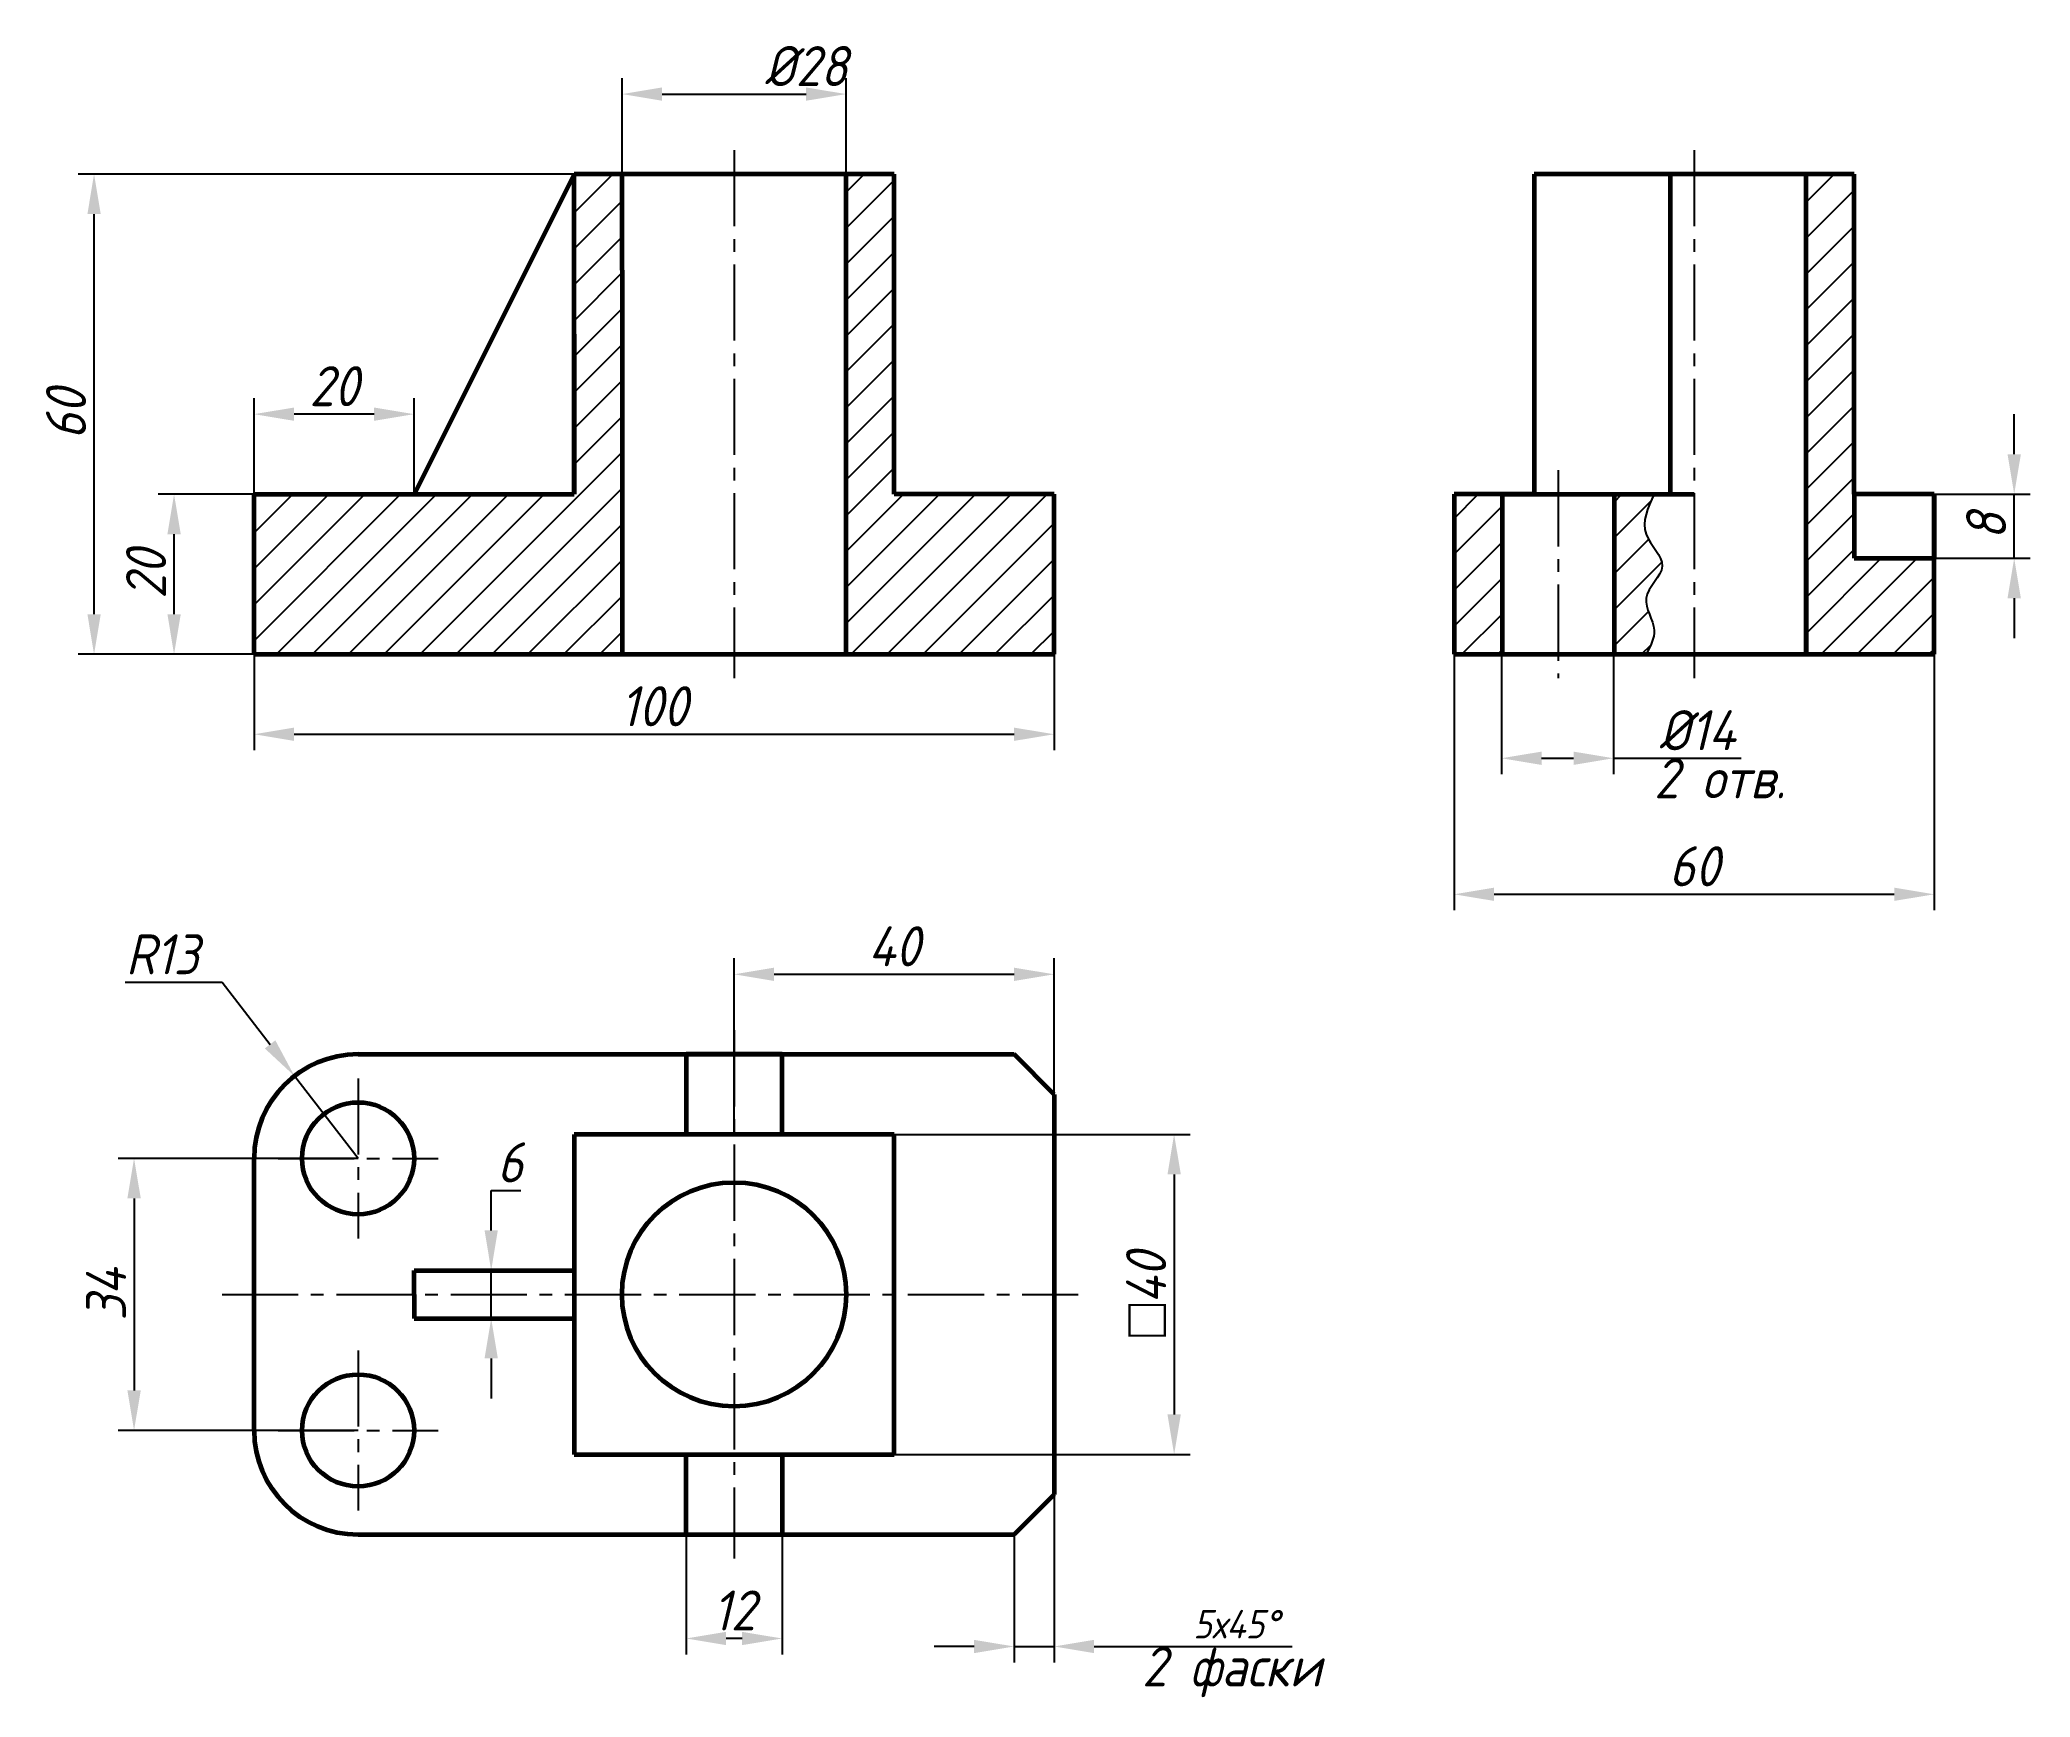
# Paper-space layout 'Лист1' of a CAD drawing. Header units: millimetres. Extents: x 7 to 256, y -1 to 206.
import ezdxf

# ---------------------------------------------------------------- set-up
doc = ezdxf.new("R2010")
doc.units = ezdxf.units.MM
doc.header["$LTSCALE"] = 0.5
doc.linetypes.add('осевая2', pattern=[28.575, 19.05, -3.175, 3.175, -3.175])
doc.layers.get('0').update_dxf_attribs({"lineweight": 60})
doc.layers.get('Defpoints').update_dxf_attribs({"color": 5})
doc.layers.add('1-оси', color=1, linetype='осевая2')
doc.layers.add('3-размеры', color=6, linetype='Continuous')
doc.layers.add('2-штриховка', color=7, linetype='Continuous', true_color=0x00c7c7)
doc.styles.get("Standard").update_dxf_attribs({"font": 'isocpeui.ttf', "width": 0.9, "height": 5})
doc.dimstyles.new('Standart', dxfattribs={"dimtxt": 5, "dimasz": 5, "dimexe": 2, "dimexo": 0, "dimgap": 1, "dimtad": 1, "dimtoh": 1, "dimdec": 0, "dimtxsty": 'Standard', "dimcen": 2.5, "dimadec": 0, "dimazin": 0, "dimtfac": 1, "dimtdec": 0, "dimtmove": 0, "dimatfit": 3, "dimldrblk": 'DOTSMALL', "dimfxl": 1, "dimarcsym": 0})
pattern_1 = [(45, (-30.1382, -76.5484), (-2.245064, 2.245064), [])]

# ---------------------------------------------------------------- blocks, each defined once
blk = doc.blocks.new('*D20')
at = {"layer": '3-размеры', "color": 0, "lineweight": -2, "transparency": 16777216}
for p, q in [((79.86, 189.45), (79.86, 201.45)), ((84.86, 199.45), (102.86, 199.45)), ((107.86, 189.45), (107.86, 201.45))]:
    blk.add_line(p, q, dxfattribs=at)
at = {"layer": '3-размеры', "color": 0, "transparency": 16777216}
for points in [[(84.86, 200.28), (84.86, 198.62), (79.86, 199.45)], [(102.86, 200.28), (102.86, 198.62), (107.86, 199.45)]]:
    blk.add_solid(points, dxfattribs=at)
at = {"layer": 'Defpoints', "color": 0, "transparency": 16777216}
for p in [(107.86, 199.45), (79.86, 189.45), (107.86, 189.45)]:
    blk.add_point(p, dxfattribs=at)
at = {"layer": '3-размеры', "color": 0, "transparency": 16777216, "insert": (102.86, 202.95), "char_height": 5, "attachment_point": 5}
blk.add_mtext('%%C28', dxfattribs=at)
blk = doc.blocks.new('_DotSmall')
at = {"color": 0, "linetype": 'ByBlock', "const_width": 0.5}
blk.add_lwpolyline([(-0.0625, 0, 1), (0.0625, 0, 1)], format="xyb", close=True, dxfattribs=at)
blk = doc.blocks.new('*D21')
at = {"layer": '3-размеры', "color": 0, "lineweight": -2, "transparency": 16777216}
for p, q in [((33.86, 149.45), (33.86, 161.45)), ((48.86, 159.45), (38.86, 159.45)), ((53.86, 149.45), (53.86, 161.45))]:
    blk.add_line(p, q, dxfattribs=at)
at = {"layer": '3-размеры', "color": 0, "transparency": 16777216}
for points in [[(38.86, 160.28), (38.86, 158.62), (33.86, 159.45)], [(48.86, 160.28), (48.86, 158.62), (53.86, 159.45)]]:
    blk.add_solid(points, dxfattribs=at)
at = {"layer": 'Defpoints', "color": 0, "transparency": 16777216}
for p in [(33.86, 159.45), (33.86, 149.45), (53.86, 149.45)]:
    blk.add_point(p, dxfattribs=at)
at = {"layer": '3-размеры', "color": 0, "transparency": 16777216, "insert": (43.86, 162.95), "char_height": 5, "attachment_point": 5}
blk.add_mtext('20', dxfattribs=at)
blk = doc.blocks.new('*D22')
at = {"layer": '3-размеры', "color": 0, "lineweight": -2, "transparency": 16777216}
for p, q in [((33.86, 149.45), (21.86, 149.45)), ((23.86, 134.45), (23.86, 144.45)), ((33.86, 129.45), (21.86, 129.45))]:
    blk.add_line(p, q, dxfattribs=at)
at = {"layer": '3-размеры', "color": 0, "transparency": 16777216}
for points in [[(23.03, 144.45), (24.7, 144.45), (23.86, 149.45)], [(23.03, 134.45), (24.7, 134.45), (23.86, 129.45)]]:
    blk.add_solid(points, dxfattribs=at)
at = {"layer": 'Defpoints', "color": 0, "transparency": 16777216}
for p in [(23.86, 149.45), (33.86, 149.45), (33.86, 129.45)]:
    blk.add_point(p, dxfattribs=at)
at = {"layer": '3-размеры', "color": 0, "transparency": 16777216, "insert": (20.36, 139.45), "char_height": 5, "attachment_point": 5, "rotation": 90}
blk.add_mtext('20', dxfattribs=at)
blk = doc.blocks.new('*D23')
at = {"layer": '3-размеры', "color": 0, "lineweight": -2, "transparency": 16777216}
for p, q in [((79.86, 189.45), (11.86, 189.45)), ((13.86, 134.45), (13.86, 184.45)), ((79.86, 129.45), (11.86, 129.45))]:
    blk.add_line(p, q, dxfattribs=at)
at = {"layer": '3-размеры', "color": 0, "transparency": 16777216}
for points in [[(13.03, 184.45), (14.7, 184.45), (13.86, 189.45)], [(13.03, 134.45), (14.7, 134.45), (13.86, 129.45)]]:
    blk.add_solid(points, dxfattribs=at)
at = {"layer": 'Defpoints', "color": 0, "transparency": 16777216}
for p in [(13.86, 189.45), (79.86, 189.45), (79.86, 129.45)]:
    blk.add_point(p, dxfattribs=at)
at = {"layer": '3-размеры', "color": 0, "transparency": 16777216, "insert": (10.36, 159.45), "char_height": 5, "attachment_point": 5, "rotation": 90}
blk.add_mtext('60', dxfattribs=at)
blk = doc.blocks.new('*D18')
at = {"layer": '3-размеры', "color": 0, "lineweight": -2, "transparency": 16777216}
for p, q in [((33.86, 129.45), (33.86, 117.45)), ((133.86, 129.45), (133.86, 117.45)), ((38.86, 119.45), (128.86, 119.45))]:
    blk.add_line(p, q, dxfattribs=at)
at = {"layer": '3-размеры', "color": 0, "transparency": 16777216}
for points in [[(38.86, 120.28), (38.86, 118.62), (33.86, 119.45)], [(128.86, 120.28), (128.86, 118.62), (133.86, 119.45)]]:
    blk.add_solid(points, dxfattribs=at)
at = {"layer": 'Defpoints', "color": 0, "transparency": 16777216}
for p in [(33.86, 129.45), (133.86, 129.45), (133.86, 119.45)]:
    blk.add_point(p, dxfattribs=at)
at = {"layer": '3-размеры', "color": 0, "transparency": 16777216, "insert": (83.86, 122.95), "char_height": 5, "attachment_point": 5}
blk.add_mtext('100', dxfattribs=at)
blk = doc.blocks.new('*D24')
at = {"layer": '3-размеры', "color": 0, "lineweight": -2, "transparency": 16777216}
for p, q in [((93.86, 69.45), (93.86, 91.45)), ((133.86, 69.45), (133.86, 91.45)), ((98.86, 89.45), (128.86, 89.45))]:
    blk.add_line(p, q, dxfattribs=at)
at = {"layer": '3-размеры', "color": 0, "transparency": 16777216}
for points in [[(98.86, 90.28), (98.86, 88.62), (93.86, 89.45)], [(128.86, 90.28), (128.86, 88.62), (133.86, 89.45)]]:
    blk.add_solid(points, dxfattribs=at)
at = {"layer": 'Defpoints', "color": 0, "transparency": 16777216}
for p in [(133.86, 89.45), (93.86, 69.45), (133.86, 69.45)]:
    blk.add_point(p, dxfattribs=at)
at = {"layer": '3-размеры', "color": 0, "transparency": 16777216, "insert": (113.86, 92.95), "char_height": 5, "attachment_point": 5}
blk.add_mtext('40', dxfattribs=at)
blk = doc.blocks.new('*D25')
at = {"layer": '3-размеры', "color": 0, "lineweight": -2, "transparency": 16777216}
for p, q in [((113.86, 69.45), (150.86, 69.45)), ((148.86, 64.45), (148.86, 34.45)), ((113.86, 29.45), (150.86, 29.45))]:
    blk.add_line(p, q, dxfattribs=at)
at = {"layer": '3-размеры', "color": 0, "transparency": 16777216}
for points in [[(148.03, 64.45), (149.7, 64.45), (148.86, 69.45)], [(148.03, 34.45), (149.7, 34.45), (148.86, 29.45)]]:
    blk.add_solid(points, dxfattribs=at)
at = {"layer": 'Defpoints', "color": 0, "transparency": 16777216}
for p in [(113.86, 69.45), (113.86, 29.45), (148.86, 29.45)]:
    blk.add_point(p, dxfattribs=at)
at = {"layer": '3-размеры', "color": 0, "transparency": 16777216, "insert": (145.15, 49.45), "char_height": 5, "attachment_point": 5, "rotation": 90}
blk.add_mtext('{\\fArial|b0|i1|c204|p34;\\H1.0833x;□}40', dxfattribs=at)
blk = doc.blocks.new('*D26')
at = {"layer": '3-размеры', "color": 0, "lineweight": -2, "transparency": 16777216}
for p, q in [((46.86, 66.45), (16.86, 66.45)), ((18.86, 61.45), (18.86, 37.45)), ((46.86, 32.45), (16.86, 32.45))]:
    blk.add_line(p, q, dxfattribs=at)
at = {"layer": '3-размеры', "color": 0, "transparency": 16777216}
for points in [[(18.03, 61.45), (19.7, 61.45), (18.86, 66.45)], [(18.03, 37.45), (19.7, 37.45), (18.86, 32.45)]]:
    blk.add_solid(points, dxfattribs=at)
at = {"layer": 'Defpoints', "color": 0, "transparency": 16777216}
for p in [(46.86, 66.45), (18.86, 32.45), (46.86, 32.45)]:
    blk.add_point(p, dxfattribs=at)
at = {"layer": '3-размеры', "color": 0, "transparency": 16777216, "insert": (15.36, 49.45), "char_height": 5, "attachment_point": 5, "rotation": 90}
blk.add_mtext('34', dxfattribs=at)
blk = doc.blocks.new('*D27')
at = {"layer": '3-размеры', "color": 0, "lineweight": -2, "transparency": 16777216}
for p, q in [((87.86, 19.45), (87.86, 4.45)), ((99.86, 19.45), (99.86, 4.45)), ((94.86, 6.45), (92.86, 6.45))]:
    blk.add_line(p, q, dxfattribs=at)
at = {"layer": '3-размеры', "color": 0, "transparency": 16777216}
for points in [[(92.86, 7.28), (92.86, 5.62), (87.86, 6.45)], [(94.86, 7.28), (94.86, 5.62), (99.86, 6.45)]]:
    blk.add_solid(points, dxfattribs=at)
at = {"layer": 'Defpoints', "color": 0, "transparency": 16777216}
for p in [(87.86, 19.45), (99.86, 19.45), (87.86, 6.45)]:
    blk.add_point(p, dxfattribs=at)
at = {"layer": '3-размеры', "color": 0, "transparency": 16777216, "insert": (93.86, 9.95), "char_height": 5, "attachment_point": 5}
blk.add_mtext('12', dxfattribs=at)
blk = doc.blocks.new('*D28')
at = {"layer": '3-размеры', "color": 0, "lineweight": -2, "transparency": 16777216}
for p, q in [((17.76, 88.45), (29.86, 88.45)), ((29.86, 88.45), (35.86, 80.69)), ((46.86, 66.45), (38.91, 76.74))]:
    blk.add_line(p, q, dxfattribs=at)
at = {"layer": '3-размеры', "color": 0, "transparency": 16777216}
blk.add_solid([(36.52, 81.2), (35.2, 80.19), (38.91, 76.74)], dxfattribs=at)
at = {"layer": 'Defpoints', "color": 0, "transparency": 16777216}
for p in [(38.91, 76.74), (46.86, 66.45)]:
    blk.add_point(p, dxfattribs=at)
at = {"layer": '3-размеры', "color": 0, "transparency": 16777216, "insert": (22.39, 91.95), "char_height": 5, "attachment_point": 5}
blk.add_mtext('R13', dxfattribs=at)
blk = doc.blocks.new('*D29')
at = {"layer": '3-размеры', "color": 0, "lineweight": -2, "transparency": 16777216}
for p, q in [((63.5, 57.45), (63.5, 62.45)), ((63.5, 62.45), (67.22, 62.45)), ((66.86, 52.45), (61.5, 52.45)), ((63.5, 46.45), (63.5, 52.45)), ((66.86, 46.45), (61.5, 46.45)), ((63.5, 41.45), (63.5, 36.45))]:
    blk.add_line(p, q, dxfattribs=at)
at = {"layer": '3-размеры', "color": 0, "transparency": 16777216}
for points in [[(62.67, 57.45), (64.33, 57.45), (63.5, 52.45)], [(62.67, 41.45), (64.33, 41.45), (63.5, 46.45)]]:
    blk.add_solid(points, dxfattribs=at)
at = {"layer": 'Defpoints', "color": 0, "transparency": 16777216}
for p in [(63.5, 52.45), (66.86, 52.45), (66.86, 46.45)]:
    blk.add_point(p, dxfattribs=at)
at = {"layer": '3-размеры', "color": 0, "transparency": 16777216, "insert": (65.86, 65.95), "char_height": 5, "attachment_point": 5}
blk.add_mtext('6', dxfattribs=at)
blk = doc.blocks.new('*D30')
at = {"layer": '3-размеры', "color": 0, "lineweight": -2, "transparency": 16777216}
for p, q in [((253.86, 154.45), (253.86, 159.45)), ((243.86, 149.45), (255.86, 149.45)), ((253.86, 141.45), (253.86, 149.45)), ((243.86, 141.45), (255.86, 141.45)), ((253.86, 136.45), (253.86, 131.45))]:
    blk.add_line(p, q, dxfattribs=at)
at = {"layer": '3-размеры', "color": 0, "transparency": 16777216}
for points in [[(253.03, 154.45), (254.7, 154.45), (253.86, 149.45)], [(253.03, 136.45), (254.7, 136.45), (253.86, 141.45)]]:
    blk.add_solid(points, dxfattribs=at)
at = {"layer": 'Defpoints', "color": 0, "transparency": 16777216}
for p in [(243.86, 149.45), (253.86, 149.45), (243.86, 141.45)]:
    blk.add_point(p, dxfattribs=at)
at = {"layer": '3-размеры', "color": 0, "transparency": 16777216, "insert": (250.36, 145.45), "char_height": 5, "attachment_point": 5, "rotation": 90}
blk.add_mtext('8', dxfattribs=at)
blk = doc.blocks.new('*D31')
at = {"layer": '3-размеры', "color": 0, "lineweight": -2, "transparency": 16777216}
for p, q in [((183.86, 129.45), (183.86, 97.45)), ((243.86, 129.45), (243.86, 97.45)), ((188.86, 99.45), (238.86, 99.45))]:
    blk.add_line(p, q, dxfattribs=at)
at = {"layer": '3-размеры', "color": 0, "transparency": 16777216}
for points in [[(188.86, 100.28), (188.86, 98.62), (183.86, 99.45)], [(238.86, 100.28), (238.86, 98.62), (243.86, 99.45)]]:
    blk.add_solid(points, dxfattribs=at)
at = {"layer": 'Defpoints', "color": 0, "transparency": 16777216}
for p in [(183.86, 129.45), (243.86, 129.45), (243.86, 99.45)]:
    blk.add_point(p, dxfattribs=at)
at = {"layer": '3-размеры', "color": 0, "transparency": 16777216, "insert": (213.86, 102.95), "char_height": 5, "attachment_point": 5}
blk.add_mtext('60', dxfattribs=at)
blk = doc.blocks.new('*D32')
at = {"layer": '3-размеры', "color": 0, "lineweight": -2, "transparency": 16777216}
for p, q in [((133.86, 24.45), (133.86, 3.45)), ((128.86, 19.45), (128.86, 3.45)), ((123.86, 5.45), (118.86, 5.45)), ((128.86, 5.45), (133.86, 5.45)), ((138.86, 5.45), (163.61, 5.45))]:
    blk.add_line(p, q, dxfattribs=at)
at = {"layer": '3-размеры', "color": 0, "transparency": 16777216}
for points in [[(123.86, 6.28), (123.86, 4.62), (128.86, 5.45)], [(138.86, 6.28), (138.86, 4.62), (133.86, 5.45)]]:
    blk.add_solid(points, dxfattribs=at)
at = {"layer": 'Defpoints', "color": 0, "transparency": 16777216}
for p in [(133.86, 24.45), (128.86, 19.45), (133.86, 5.45)]:
    blk.add_point(p, dxfattribs=at)
at = {"layer": '3-размеры', "color": 0, "transparency": 16777216, "insert": (156.61, 8.24), "char_height": 5, "attachment_point": 5}
blk.add_mtext('{\\H0.71429x;5х45%%D}', dxfattribs=at)
blk = doc.blocks.new('*D19')
at = {"layer": '3-размеры', "color": 0, "lineweight": -2, "transparency": 16777216}
for p, q in [((189.78, 129.45), (189.78, 114.45)), ((203.78, 129.45), (203.78, 114.45)), ((194.78, 116.45), (198.78, 116.45)), ((203.78, 116.45), (219.73, 116.45))]:
    blk.add_line(p, q, dxfattribs=at)
at = {"layer": '3-размеры', "color": 0, "transparency": 16777216}
for points in [[(194.78, 117.28), (194.78, 115.62), (189.78, 116.45)], [(198.78, 117.28), (198.78, 115.62), (203.78, 116.45)]]:
    blk.add_solid(points, dxfattribs=at)
at = {"layer": 'Defpoints', "color": 0, "transparency": 16777216}
for p in [(189.78, 129.45), (203.78, 129.45), (203.78, 116.45)]:
    blk.add_point(p, dxfattribs=at)
at = {"layer": '3-размеры', "color": 0, "transparency": 16777216, "insert": (214.25, 119.95), "char_height": 5, "attachment_point": 5}
blk.add_mtext('%%C14', dxfattribs=at)

psp = doc.layouts.new('Лист1')

# ---------------------------------------------------------------- hatches: boundary and pattern name
at = {"layer": '2-штриховка', "transparency": 33554687}
h = psp.add_hatch(dxfattribs=at)
h.set_pattern_fill('ANSI31', color=256)
h.set_pattern_definition(pattern_1)
h.paths.add_polyline_path([(79.86, 146.45), (79.86, 177.45), (79.86, 189.45), (73.86, 189.45), (73.86, 149.45), (53.86, 149.45), (33.86, 149.45), (33.86, 129.45), (79.86, 129.45)])
h.paths.add_polyline_path([(133.86, 149.45), (113.86, 149.45), (113.86, 189.45), (107.86, 189.45), (107.86, 129.45), (133.86, 129.45)])
h = psp.add_hatch(dxfattribs=at)
h.set_pattern_fill('ANSI31', color=256)
h.set_pattern_definition(pattern_1)
h.paths.add_polyline_path([(243.86, 141.45), (233.86, 141.45), (233.86, 129.45), (243.86, 129.45)])
h.paths.add_polyline_path([(233.86, 141.45), (233.86, 149.45), (227.86, 149.45), (227.86, 129.45), (233.86, 129.45)])
h.paths.add_polyline_path([(233.86, 189.45), (227.86, 189.45), (227.86, 149.45), (233.86, 149.45)])
h = psp.add_hatch(dxfattribs=at)
h.set_pattern_fill('ANSI31', color=256)
h.set_pattern_definition(pattern_1)
edge = h.paths.add_edge_path()
edge.add_spline(control_points=[(207.86, 129.45), (208.39, 130.44), (209.62, 132.72), (206.48, 136.66), (211.51, 140.45), (206.59, 144.55), (208.07, 147.75), (208.86, 149.45)], knot_values=[0, 0, 0, 0, 3.162278, 7.285383, 11.757519, 16.229655, 21.328675, 21.328675, 21.328675, 21.328675], degree=3, periodic=0)
edge.add_line((208.86, 149.45), (203.86, 149.45))
edge.add_line((203.86, 149.45), (203.86, 129.45))
edge.add_line((203.86, 129.45), (207.86, 129.45))
h.paths.add_polyline_path([(189.86, 149.45), (183.86, 149.45), (183.86, 129.45), (189.86, 129.45)])

# ---------------------------------------------------------------- linework, layer by layer
for p, q in [((73.86, 189.45), (53.86, 149.45)), ((113.86, 189.45), (73.86, 189.45)), ((73.86, 149.45), (73.86, 189.45)), ((79.86, 177.45), (79.86, 189.45)), ((107.86, 129.45), (107.86, 189.45)), ((113.86, 149.45), (113.86, 189.45)), ((233.86, 189.45), (193.86, 189.45)), ((193.86, 189.45), (193.86, 149.45)), ((210.86, 189.45), (210.86, 149.45)), ((227.86, 129.45), (227.86, 189.45)), ((233.86, 149.45), (233.86, 189.45)), ((79.86, 177.45), (79.86, 129.45)), ((73.86, 169.45), (73.86, 149.45)), ((33.86, 129.45), (33.86, 149.45)), ((33.86, 149.45), (53.86, 149.45)), ((53.86, 149.45), (73.86, 149.45)), ((133.86, 149.45), (113.86, 149.45)), ((133.86, 129.45), (133.86, 149.45)), ((193.86, 149.45), (183.86, 149.45)), ((183.86, 149.45), (183.86, 129.45)), ((189.86, 149.45), (189.86, 129.45)), ((189.86, 149.45), (203.86, 149.45)), ((193.86, 149.45), (213.86, 149.45)), ((203.86, 149.45), (203.86, 129.45)), ((243.86, 149.45), (233.86, 149.45)), ((233.86, 149.45), (233.86, 141.45)), ((243.86, 129.45), (243.86, 149.45)), ((243.86, 149.45), (243.86, 141.45)), ((79.86, 146.45), (79.86, 129.45)), ((227.86, 141.45), (227.86, 129.45)), ((233.86, 141.45), (243.86, 141.45)), ((33.86, 129.45), (133.86, 129.45)), ((79.86, 129.45), (107.86, 129.45)), ((183.86, 129.45), (243.86, 129.45)), ((189.86, 129.45), (202.86, 129.45)), ((46.86, 79.45), (128.86, 79.45)), ((99.86, 79.45), (87.86, 79.45)), ((87.86, 79.45), (87.86, 69.45)), ((99.86, 69.45), (99.86, 79.45)), ((133.86, 74.45), (128.86, 79.45)), ((133.86, 74.45), (133.86, 24.45)), ((113.86, 69.45), (73.86, 69.45)), ((73.86, 69.45), (73.86, 29.45)), ((113.86, 49.45), (113.86, 69.45)), ((33.86, 32.45), (33.86, 66.45)), ((53.86, 49.45), (53.86, 52.45)), ((53.86, 52.45), (73.86, 52.45)), ((53.86, 49.45), (53.86, 46.45)), ((113.86, 29.45), (113.86, 49.45)), ((53.86, 46.45), (73.86, 46.45)), ((73.86, 29.45), (113.86, 29.45)), ((87.86, 19.45), (87.86, 29.45)), ((87.86, 29.45), (99.86, 29.45)), ((99.86, 29.45), (99.86, 19.45)), ((133.86, 24.45), (128.86, 19.45)), ((46.86, 19.45), (128.86, 19.45))]:
    psp.add_line(p, q)
for centre, radius in [((46.86, 66.45), 7), ((93.86, 49.45), 14), ((46.86, 32.45), 7)]:
    psp.add_circle(centre, radius)
for centre, start, end in [((46.86, 66.45), 90, 180), ((46.86, 32.45), 180, 270)]:
    psp.add_arc(centre, 13, start, end)
at = {"layer": '1-оси'}
for p, q in [((93.86, 192.45), (93.86, 126.45)), ((213.86, 192.45), (213.86, 126.45)), ((196.86, 152.45), (196.86, 126.45)), ((93.86, 82.45), (93.86, 16.45)), ((46.86, 76.45), (46.86, 56.45)), ((36.86, 66.45), (56.86, 66.45)), ((29.86, 49.45), (136.86, 49.45)), ((46.86, 42.45), (46.86, 22.45)), ((36.86, 32.45), (56.86, 32.45))]:
    psp.add_line(p, q, dxfattribs=at)
at = {"layer": 'Defpoints'}
for p, q in [((210.86, 149.45), (210.86, 189.45)), ((233.86, 149.45), (243.86, 149.45))]:
    psp.add_line(p, q, dxfattribs=at)
psp.add_spline([(208.86, 149.45), (207.86, 144.45), (209.86, 140.45), (207.86, 136.45), (208.86, 132.45), (207.86, 129.45)], degree=3, dxfattribs=at)

# ---------------------------------------------------------------- texts
at = {"layer": '3-размеры', "char_height": 5, "attachment_point": 1}
for s, width, insert in [('2\\~отв.', 5, (208.86, 116.45)), ('\\pt0,5;2\\~фаски', 8, (144.86, 5.45))]:
    psp.add_mtext_dynamic_manual_height_columns(s, width=width, gutter_width=25, heights=[0], dxfattribs=dict(at, insert=insert))

# ---------------------------------------------------------------- dimensions: what is measured, and where the dimension line sits
at = {"layer": '3-размеры'}
for base, p1, p2, text, picture, middle in [((107.86, 199.45), (79.86, 189.45), (107.86, 189.45), '%%C28', '*D20', (102.86, 199.45)), ((203.78, 116.45), (189.78, 129.45), (203.78, 129.45), '%%C<>', '*D19', (214.25, 116.45)), ((133.86, 5.45), (128.86, 19.45), (133.86, 24.45), '{\\H0.71429x;<>х45%%D}', '*D32', (156.61, 5.45))]:
    dim = psp.add_linear_dim(base=base, p1=p1, p2=p2, text=text, dimstyle='Standart', dxfattribs=at)
    dim.commit()
    dim.dimension.update_dxf_attribs({"geometry": picture, "text_midpoint": middle, "dimtype": 160})
for base, p1, p2, picture, middle, dimtype in [((13.86, 189.45), (79.86, 129.45), (79.86, 189.45), '*D23', (13.86, 159.45), 160), ((253.86, 149.45), (243.86, 141.45), (243.86, 149.45), '*D30', (253.86, 145.45), 160), ((23.86, 149.45), (33.86, 129.45), (33.86, 149.45), '*D22', (23.86, 139.45), 160), ((63.5, 52.45), (66.86, 46.45), (66.86, 52.45), '*D29', (65.86, 62.45), 161), ((18.86, 32.45), (46.86, 66.45), (46.86, 32.45), '*D26', (18.86, 49.45), 160)]:
    dim = psp.add_linear_dim(base=base, p1=p1, p2=p2, angle=90, dimstyle='Standart', dxfattribs=at)
    dim.commit()
    dim.dimension.update_dxf_attribs({"geometry": picture, "text_midpoint": middle, "dimtype": dimtype})
for base, p1, p2, picture, middle in [((33.86, 159.45), (53.86, 149.45), (33.86, 149.45), '*D21', (43.86, 159.45)), ((133.86, 119.45), (33.86, 129.45), (133.86, 129.45), '*D18', (83.86, 119.45)), ((243.86, 99.45), (183.86, 129.45), (243.86, 129.45), '*D31', (213.86, 99.45)), ((133.86, 89.45), (93.86, 69.45), (133.86, 69.45), '*D24', (113.86, 89.45)), ((87.86, 6.45), (99.86, 19.45), (87.86, 19.45), '*D27', (93.86, 6.45))]:
    dim = psp.add_linear_dim(base=base, p1=p1, p2=p2, dimstyle='Standart', dxfattribs=at)
    dim.commit()
    dim.dimension.update_dxf_attribs({"geometry": picture, "text_midpoint": middle, "dimtype": 160})
dim = psp.add_radius_dim(center=(46.86, 66.45), mpoint=(38.91, 76.74), dimstyle='Standart', dxfattribs=at)
dim.commit()
dim.dimension.update_dxf_attribs({"geometry": '*D28', "text_midpoint": (22.39, 88.45), "dimtype": 164})
dim = psp.add_linear_dim(base=(148.86, 29.45), p1=(113.86, 69.45), p2=(113.86, 29.45), angle=90, text='{\\fArial|b0|i1|c204|p34;\\H1.0833x;□}<>', dimstyle='Standart', dxfattribs=at)
dim.commit()
dim.dimension.update_dxf_attribs({"geometry": '*D25', "text_midpoint": (148.86, 49.45), "dimtype": 160})

doc.saveas('drawing.dxf')
